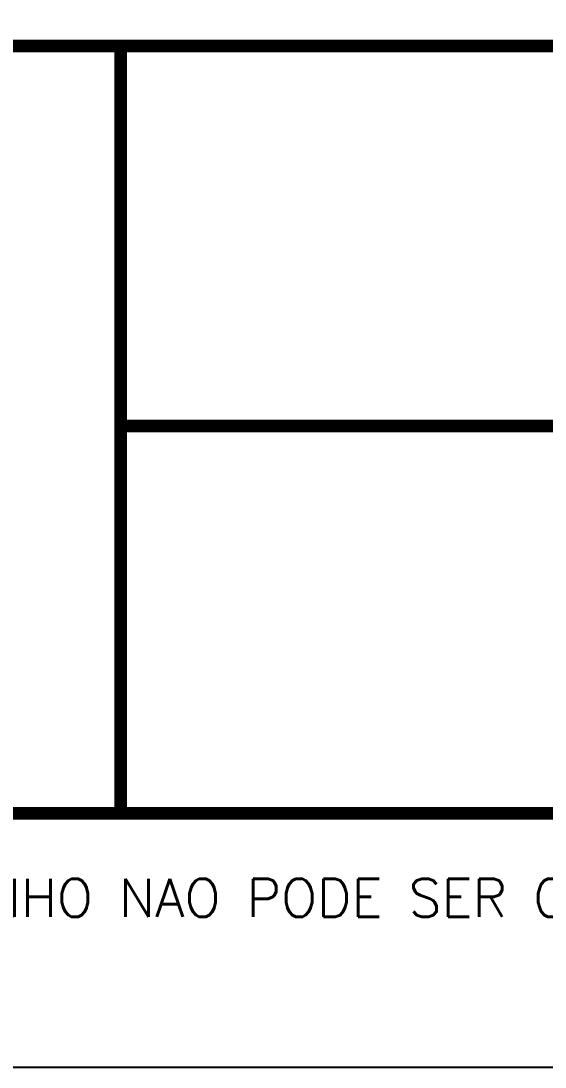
# Model space of a CAD drawing. Header units: feet. Extents: x -46890 to -45898, y -3252 to -1955.
# Drawn here: x -46033.6 to -46013.01, y -2918.51 to -2877.42 of the extents above; entities that cross this region are included whole.
import ezdxf
from ezdxf.enums import TextEntityAlignment as Align

# ---------------------------------------------------------------- set-up
doc = ezdxf.new("R2010")
doc.units = ezdxf.units.FT
doc.header["$MEASUREMENT"] = 0
doc.layers.add('62_FORMATO', color=2, linetype='Continuous')
doc.layers.add('FORMATO', color=8, linetype='Continuous')
doc.styles.add('ROMANS', font='romans.shx', dxfattribs={"height": 3})

msp = doc.modelspace()

# ---------------------------------------------------------------- linework, layer by layer
at = {"layer": '62_FORMATO', "color": 7, "linetype": 'Continuous'}
msp.add_lwpolyline([(-46316.336, -2918.515), (-45897.812, -2918.515), (-45897.812, -2622.558), (-46316.336, -2622.558), (-46316.336, -2918.515)], dxfattribs=at)
at = {"layer": '62_FORMATO', "color": 7, "const_width": 0.498}
msp.add_lwpolyline([(-45907.777, -2632.523), (-46291.424, -2632.523), (-46291.424, -2908.55), (-45907.777, -2908.55)], close=True, dxfattribs=at)
at = {"layer": 'FORMATO', "const_width": 0.5}
for points in [[(-45907.809, -2878.41), (-46059.408, -2878.41)], [(-46029.678, -2893.33), (-45948.019, -2893.33)]]:
    msp.add_lwpolyline(points, dxfattribs=at)
at = {"layer": 'FORMATO'}
msp.add_lwpolyline([(-46029.678, -2908.515, 0.5, 0.5, 0), (-46029.678, -2878.41, 0.5, 0.5, 0)], format="xyseb", dxfattribs=at)

# ---------------------------------------------------------------- texts
at = {"layer": 'FORMATO', "style": 'ROMANS'}
msp.add_text('ESTE DESENHO NAO PODE SER COPIADO, MODIFICADO OU UTILIZADO POR TERCEIROS SEM A AUTORIZACAO DA AALBORG INDUSTRIES S.A.', height=1.5, dxfattribs=at).set_placement((-45907.795, -2912.619), align=Align.RIGHT)

doc.saveas('drawing.dxf')
